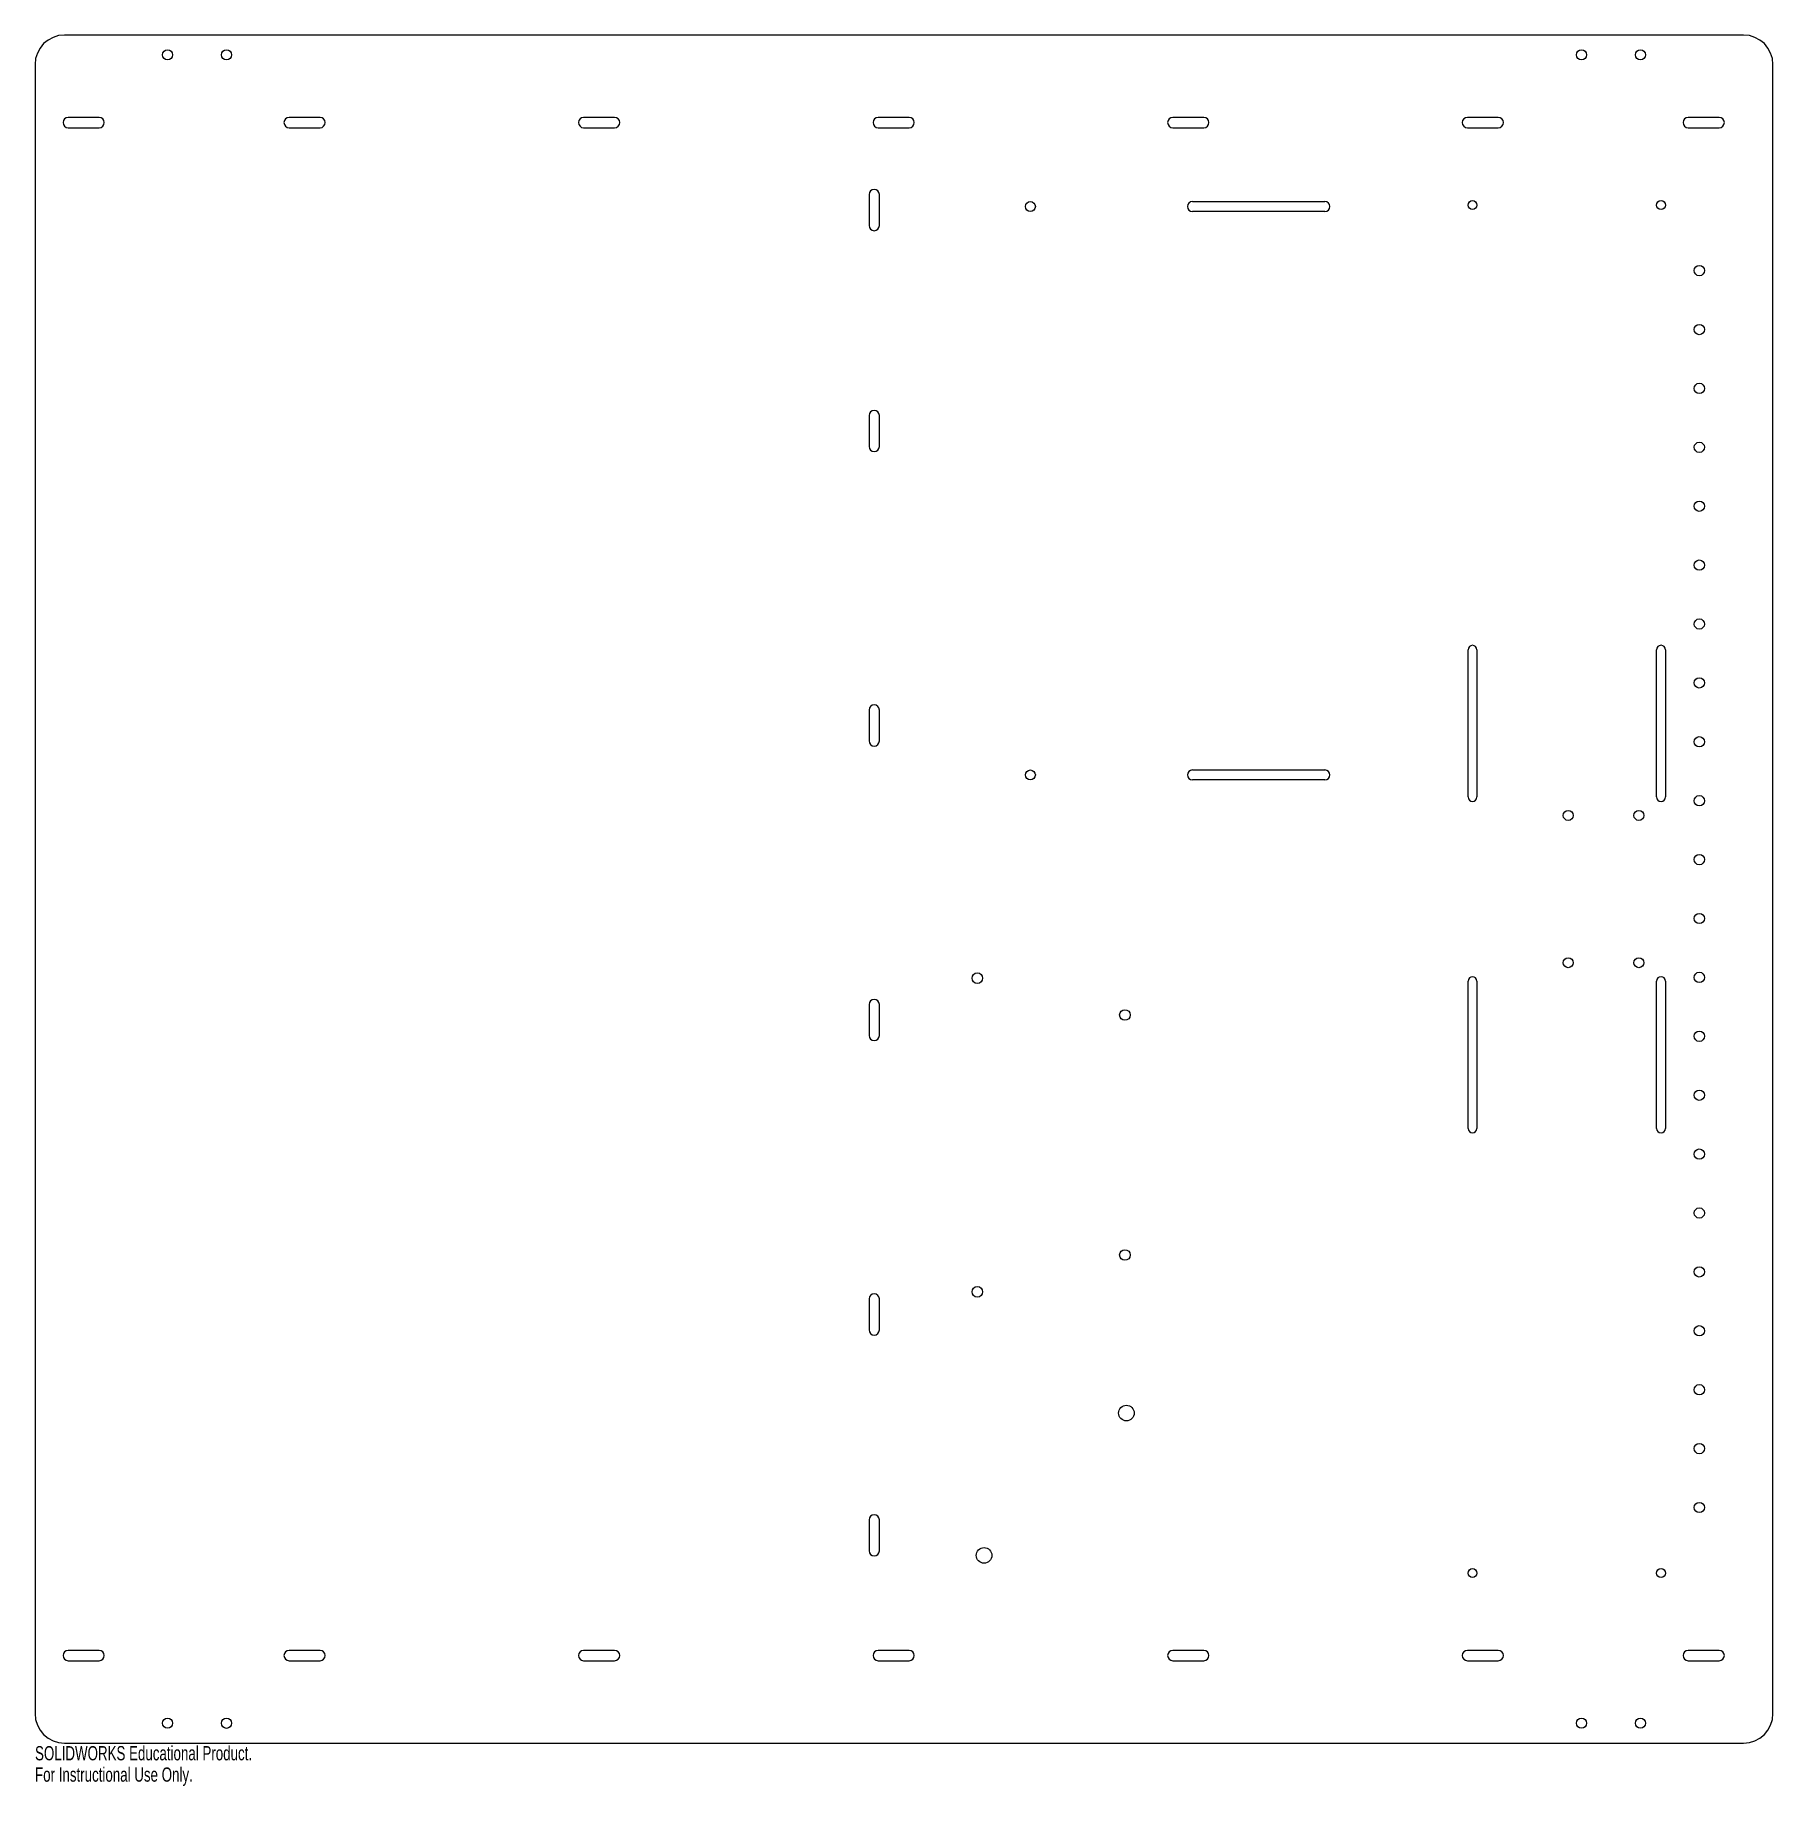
# Model space of a CAD drawing. Header units: millimetres. Extents: x -295 to 295, y -305 to 290.
import ezdxf

# ---------------------------------------------------------------- set-up
doc = ezdxf.new("R2010")
doc.units = ezdxf.units.MM
doc.styles.add('SLDTEXTSTYLE0', font='TXT', dxfattribs={"width": 0.7})

msp = doc.modelspace()

# ---------------------------------------------------------------- linework, layer by layer
at = {"color": 7, "linetype": 'Continuous', "lineweight": 25}
for p, q in [((285, 290), (-285, 290)), ((-295, 280), (-295, -280)), ((295, -280), (295, 280)), ((-273.25, 262.01), (-283.75, 262.01)), ((-198.25, 262.01), (-208.75, 262.01)), ((-98.25, 262.01), (-108.75, 262.01)), ((1.75, 262.01), (-8.75, 262.01)), ((101.75, 262.01), (91.25, 262.01)), ((201.75, 262.01), (191.25, 262.01)), ((276.75, 262.01), (266.25, 262.01)), ((-283.75, 258.51), (-273.25, 258.51)), ((-208.75, 258.51), (-198.25, 258.51)), ((-108.75, 258.51), (-98.25, 258.51)), ((-8.75, 258.51), (1.75, 258.51)), ((91.25, 258.51), (101.75, 258.51)), ((191.25, 258.51), (201.75, 258.51)), ((266.25, 258.51), (276.75, 258.51)), ((-11.85, 235.8), (-11.85, 225.3)), ((-8.35, 225.3), (-8.35, 235.8)), ((97.9, 233.44), (142.9, 233.44)), ((142.9, 230.04), (97.9, 230.04)), ((-11.85, 160.8), (-11.85, 150.3)), ((-8.35, 150.3), (-8.35, 160.8)), ((191.5, 31.26), (191.5, 81.26)), ((194.5, 81.26), (194.5, 31.26)), ((255.5, 31.26), (255.5, 81.26)), ((258.5, 81.26), (258.5, 31.26)), ((-11.85, 60.8), (-11.85, 50.3)), ((-8.35, 50.3), (-8.35, 60.8)), ((97.9, 40.44), (142.9, 40.44)), ((142.9, 37.04), (97.9, 37.04)), ((191.5, -81.26), (191.5, -31.26)), ((194.5, -31.26), (194.5, -81.26)), ((255.5, -81.26), (255.5, -31.26)), ((258.5, -31.26), (258.5, -81.26)), ((-11.85, -39.2), (-11.85, -49.7)), ((-8.35, -49.7), (-8.35, -39.2)), ((-11.85, -139.2), (-11.85, -149.7)), ((-8.35, -149.7), (-8.35, -139.2)), ((-11.85, -214.2), (-11.85, -224.7)), ((-8.35, -224.7), (-8.35, -214.2)), ((-273.25, -258.51), (-283.75, -258.51)), ((-198.25, -258.51), (-208.75, -258.51)), ((-98.25, -258.51), (-108.75, -258.51)), ((1.75, -258.51), (-8.75, -258.51)), ((101.75, -258.51), (91.25, -258.51)), ((201.75, -258.51), (191.25, -258.51)), ((276.75, -258.51), (266.25, -258.51)), ((-283.75, -262.01), (-273.25, -262.01)), ((-208.75, -262.01), (-198.25, -262.01)), ((-108.75, -262.01), (-98.25, -262.01)), ((-8.75, -262.01), (1.75, -262.01)), ((91.25, -262.01), (101.75, -262.01)), ((191.25, -262.01), (201.75, -262.01)), ((266.25, -262.01), (276.75, -262.01)), ((-285, -290), (285, -290))]:
    msp.add_line(p, q, dxfattribs=at)
for centre, radius in [((-250, 283.26), 1.72), ((-230, 283.26), 1.73), ((230, 283.26), 1.72), ((250, 283.26), 1.72), ((42.9, 231.74), 1.7), ((193, 232.26), 1.5), ((257, 232.26), 1.5), ((270, 210), 1.75), ((270, 190), 1.75), ((270, 170), 1.75), ((270, 150), 1.75), ((270, 130), 1.75), ((270, 110), 1.75), ((270, 90), 1.75), ((270, 70), 1.75), ((270, 50), 1.75), ((42.9, 38.74), 1.7), ((270, 30), 1.75), ((225.5, 25), 1.7), ((249.5, 25), 1.7), ((270, 10), 1.75), ((270, -10), 1.75), ((225.5, -25), 1.7), ((249.5, -25), 1.7), ((24.9, -30.26), 1.8), ((270, -30), 1.75), ((75, -42.76), 1.8), ((270, -50), 1.75), ((270, -70), 1.75), ((270, -90), 1.75), ((270, -110), 1.75), ((75, -124.26), 1.8), ((270, -130), 1.75), ((24.9, -136.76), 1.8), ((270, -150), 1.75), ((270, -170), 1.75), ((75.5, -177.94), 2.65), ((270, -190), 1.75), ((270, -210), 1.75), ((27.19, -226.26), 2.65), ((193, -232.26), 1.5), ((257, -232.26), 1.5), ((-250, -283.26), 1.72), ((-230, -283.26), 1.73), ((230, -283.26), 1.72), ((250, -283.26), 1.72)]:
    msp.add_circle(centre, radius, dxfattribs=at)
for centre, radius, start, end in [((-285, 280), 10, 90, 180), ((285, 280), 10, 0, 90), ((-283.75, 260.26), 1.75, 90, 270), ((-273.25, 260.26), 1.75, 270, 90), ((-208.75, 260.26), 1.75, 90, 270), ((-198.25, 260.26), 1.75, 270, 90), ((-108.75, 260.26), 1.75, 90, 270), ((-98.25, 260.26), 1.75, 270, 90), ((-8.75, 260.26), 1.75, 90, 270), ((1.75, 260.26), 1.75, 270, 90), ((91.25, 260.26), 1.75, 90, 270), ((101.75, 260.26), 1.75, 270, 90), ((191.25, 260.26), 1.75, 90, 270), ((201.75, 260.26), 1.75, 270, 90), ((266.25, 260.26), 1.75, 90, 270), ((276.75, 260.26), 1.75, 270, 90), ((-10.1, 235.8), 1.75, 0, 180), ((97.9, 231.74), 1.7, 90, 270), ((142.9, 231.74), 1.7, 270, 90), ((-10.1, 225.3), 1.75, 180, 0), ((-10.1, 160.8), 1.75, 0, 180), ((-10.1, 150.3), 1.75, 180, 0), ((193, 81.26), 1.5, 0, 180), ((257, 81.26), 1.5, 0, 180), ((-10.1, 60.8), 1.75, 0, 180), ((-10.1, 50.3), 1.75, 180, 0), ((97.9, 38.74), 1.7, 90, 270), ((142.9, 38.74), 1.7, 270, 90), ((193, 31.26), 1.5, 180, 0), ((257, 31.26), 1.5, 180, 0), ((193, -31.26), 1.5, 360, 180), ((257, -31.26), 1.5, 360, 180), ((-10.1, -39.2), 1.75, 0, 180), ((-10.1, -49.7), 1.75, 180, 0), ((193, -81.26), 1.5, 180, 0), ((257, -81.26), 1.5, 180, 360), ((-10.1, -139.2), 1.75, 0, 180), ((-10.1, -149.7), 1.75, 180, 0), ((-10.1, -214.2), 1.75, 0, 180), ((-10.1, -224.7), 1.75, 180, 0), ((-283.75, -260.26), 1.75, 90, 270), ((-273.25, -260.26), 1.75, 270, 90), ((-208.75, -260.26), 1.75, 90, 270), ((-198.25, -260.26), 1.75, 270, 90), ((-108.75, -260.26), 1.75, 90, 270), ((-98.25, -260.26), 1.75, 270, 90), ((-8.75, -260.26), 1.75, 90, 270), ((1.75, -260.26), 1.75, 270, 90), ((91.25, -260.26), 1.75, 90, 270), ((101.75, -260.26), 1.75, 270, 90), ((191.25, -260.26), 1.75, 90, 270), ((201.75, -260.26), 1.75, 270, 90), ((266.25, -260.26), 1.75, 90, 270), ((276.75, -260.26), 1.75, 270, 90), ((-285, -280), 10, 180, 270), ((285, -280), 10, 270, 0)]:
    msp.add_arc(centre, radius, start, end, dxfattribs=at)

# ---------------------------------------------------------------- texts
at = {"color": 7, "linetype": 'Continuous', "char_height": 4.8336, "attachment_point": 1, "style": 'SLDTEXTSTYLE0'}
for s, insert in [('SOLIDWORKS Educational Product.', (-295, -291.02)), ('For Instructional Use Only.', (-295, -298.27))]:
    msp.add_mtext(s, dxfattribs=dict(at, insert=insert))

doc.saveas('drawing.dxf')
